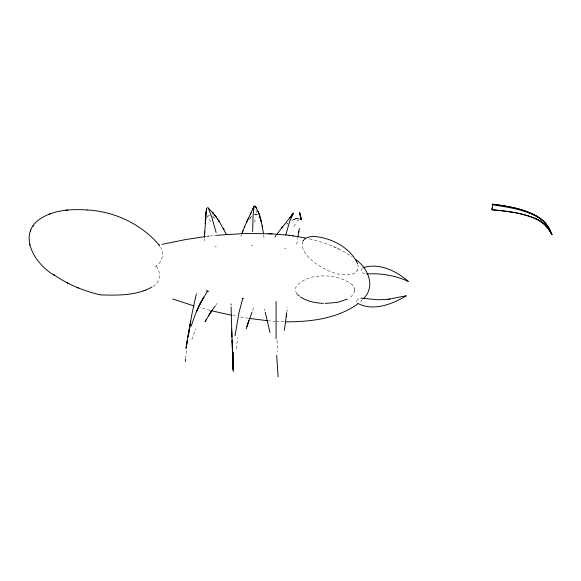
<?xml version="1.0" encoding="UTF-8"?>
<svg xmlns="http://www.w3.org/2000/svg" width="581" height="581" viewBox="0 0 581 581"><rect width="100%" height="100%" fill="white"/><g stroke="black" fill="none" stroke-linecap="round" stroke-linejoin="round"><path stroke-width="0.44" stroke-dasharray="2.9 2.18" d="M352.58 285.118C339.013 273.36 307.836 271.654 296.056 286.724C295.322 288.372 295.344 290.311 296.063 291.967M354.715 290.326L354.178 287.631L352.522 285.046M204.367 238.813L204.323 240.36M204.316 240.636L204.323 240.273M350.568 297.167L353.401 294.269L354.7 290.674M354.7 290.783L354.722 290.246M185.68 358.477L186.559 350.278M236.162 348.811L237.723 337.706M286.767 312.643L287.508 307.211M254.681 222.443L255.458 217.672M296.753 244.347L297.755 238.065M196.066 295.104L196.574 293.115M191.883 339.493L195.666 328.868M240.875 236.423L241.456 234.731M356.843 300.667L357.569 299.513L359.9 298.314M302.694 241.623C300.159 251.043 309.876 258.901 316.558 264.035C326.921 270.913 339.805 277.057 352.485 274.058C356.509 273.063 359.167 268.712 357.903 264.682M252.568 310.668L253.759 307.669M293.841 226.568L296.571 222.051M356.908 270.964L357.213 270.477M274.806 237.193L276.694 234.397M274.886 237.063L275.859 235.617M248.966 219.48L249.467 218.783M216.088 304.713L217.265 303.188M249.975 218.107L251.893 215.921M362.268 268.255C359.349 270.55 362.9 273.985 365.66 273.869M298.155 220.192L297.574 220.809L299.106 219.393M362.617 299.614L359.247 302.795M256.33 214.614L257.761 214.2M152.934 286.404C160.843 282.09 161.46 271.007 155.098 265.03M207.279 216.183L209.959 215.442M154.691 266.534C161.888 263.324 164.917 254.013 160.523 247.346M291.546 220.642L296.049 218.732L299.331 218.797M254.137 214.331L256.511 214.607M216.285 246.526L214.948 246.7M209.501 236.039L216.531 235.298M206.93 215.82L208.223 216.531M254.914 214.135L256.177 214.374L255.32 214.12M252.786 245.502L251.442 245.436M283.666 321.787L276.679 321.467M275.779 321.416L268.516 320.799M248.428 318.272L239.989 316.856M285.932 248.893L284.632 248.617M232.727 315.512L236.583 316.238M309.52 238.893C324.554 242.567 339.464 247.92 352.195 256.889M210.184 310.407L199.893 307.618M333.784 246.765L335.157 247.397M337.35 248.385L338.817 249.053M212.719 216.459L215.733 218.826M213.939 217.301L213.329 216.851M356.901 302.098L356.756 301.219M209.596 219.102L211.121 223.794M354.432 288.343L354.257 287.842M264.34 308.918L264.798 310.566M256.003 209.864L256.686 215.108M263.68 234.869L264.028 238.108M277.079 340.473L277.5 351.665M231.027 303.435L231.064 305.243L231.027 303.536L231.042 303.921M250.44 217.526L249.953 218.144L250.462 217.505M287.58 223.394L286.673 224.128L287.58 223.394M294.436 219.219L293.681 219.538L295.322 218.914L294.436 219.219M295.823 218.783L295.112 218.979L296.746 218.609L295.823 218.783M297.174 218.565L296.506 218.645L298.097 218.565L297.174 218.565"/><path stroke-width="0.87" d="M252.633 231.536L253.062 216.081L253.999 206.72M204.41 237.251L206.27 210.903M276.084 301.554L276.084 338.738M204.563 233.286L204.621 231.841M233.431 352.217L233.097 369.487L232.799 361.462L233.09 369.196M547.353 225.82L545.603 223.562A36.908 24.126 8.8 0 0 536.677 216.154C523.263 208.55 507.692 206.182 492.623 204.178L491.962 209.77C506.981 211.157 522.457 212.661 536.321 219.052A36.908 20.909 4.8 0 1 545.421 225.217L548.755 229.11L551.95 234.601L549.357 228.529L546.017 223.714A35.84 21.904 6.7 0 0 538.71 217.65M492.39 207.911L491.962 209.77C507.06 211.273 522.631 212.791 536.575 219.211A36.044 20.371 4.9 0 1 545.014 224.84L548.406 228.624L551.696 234.092M492.55 205.427L492.623 204.178C507.758 206.306 523.452 208.63 536.917 216.328A36.218 23.69 8.8 0 1 545.697 223.649L549.198 228.725L551.95 234.601L548.239 228.696L544.121 224.135A36.676 22.412 6.7 0 0 535.333 218.209M205.456 218.819L205.296 220.809M205.696 216.212L205.521 218.064M205.151 223.554L205.986 217.221M185.39 361.571L185.608 359.196M206.102 212.297L206.052 212.791L206.669 208.172L206.538 212.53M205.761 215.536L206.044 212.871L205.986 213.314M235.022 335.709L239.081 312.295L242.8 298.373L243.424 298.46M284.378 330.342L286.709 313.021M206.328 210.46L206.633 208.441L206.553 208.899M188.346 336.653L188.556 335.244M188.062 335.419L186.029 348.44L187.06 342.231M188.658 334.54L190.8 321.097M186.675 343.996L187.191 340.735M297.98 236.685L298.83 231.558M187.779 337.082L192.093 313.29L196.066 295.104M188.847 330.843L188.672 331.889L188.985 330.066M298.641 232.669L299.375 228.384M189.689 326.094L190.052 324.089L189.929 324.772M285.808 234.92L289.585 221.579L293.383 213.016L292.178 215.108L293.02 213.547L292.214 214.745M191.105 326.239L195.543 313.82L200.046 303.848L201.244 301.503L199.022 305.933L207.49 291.066L208.637 291.466M246.213 328.802L248.879 320.697L246.925 326.58M248.21 322.695L251.943 312.287M87.165 209.966C71.049 208.964 53.467 209.806 39.697 219.197C16.762 235.08 35.681 265.314 54.629 275.343L53.91 274.857C67.992 284.429 83.933 291.212 100.549 294.879C117.798 295.424 136.375 295.707 151.902 287.101M241.957 233.337L244.514 226.844M242.415 232.109L242.974 230.642M30.423 230.984L30.597 230.548M30.619 230.497L30.786 230.061M244.448 226.997L254.267 205.834M253.548 207.461L253.723 207.068M197.801 308.555L196.698 311.053L198.818 306.347M253.272 208.063L252.742 209.196M253.962 206.545L254.079 206.284M246.518 222.276L248.486 218.057M251.043 212.755L250.244 214.396M292.686 214.135L291.284 217.083L293.02 213.547L289.447 218.238L290.485 216.953M201.404 301.212L202.609 299.004M205.115 321.591L210.496 312.593L208.419 315.875M205.129 321.562L206.277 319.535M202.544 299.113L203.749 297M303.282 240.563C305.628 237.135 310.312 236.467 314.154 236.46C331.519 237.89 350.234 247.441 357.678 263.81M303.05 240.933L303.311 240.519M209.472 314.219L215.326 305.722M33.415 225.399L32.863 226.191M276.694 234.397L289.599 218.057M291.909 215.123L292.388 214.498L292.083 214.89M363.909 298.169C375.813 286.172 367.737 267.492 355.456 259.387M291.059 216.226L291.64 215.486L291.379 215.82M281.683 227.723L282.497 226.706M357.584 304.117C336.791 318.824 310.203 321.896 285.373 321.823M363.031 267.696C379.19 262.561 396.3 270.877 408.385 281.458C395.32 275.467 381.02 273.048 366.698 273.971M347.511 299.062L337.924 302.302L325.244 303.442M48.586 214.411L50.605 213.655M143.921 290.79L145.388 290.268M162.143 244.361L185.521 239.568L205.594 236.532M299.927 218.979L301.205 219.473L299.476 212.348L299.745 212.98M389.698 299.121L388.152 299.317L406.279 295.773C392.248 304.241 373.082 311.765 357.576 303.224M207.163 236.336L208.724 236.14M65.399 210.329L67.745 210.075M388.231 299.309L378.144 299.767L360.808 298.147M216.531 235.298L246.097 233.424L272.14 233.838M268.763 233.664L289.062 235.261L305.301 237.949M323.472 303.398C315.468 302.984 307.153 301.466 300.399 296.913M87.085 209.959C114.413 211.31 141.575 224.201 159.187 245.117M242.161 298.307L242.8 298.373M267.732 320.727L249.322 318.41M492.274 204.795C508.114 207.17 524.636 209.472 538.703 217.65M292.926 235.777L293.47 235.857M289.062 235.261L289.469 235.32M231.216 315.207L210.997 310.624M206.328 290.725L207.49 291.059M194.025 305.94L172.739 299.012M77.433 287.559L78.253 287.9L76.968 287.37M67.229 282.794L67.788 283.078L66.539 282.439M299.186 295.969L297.792 294.625M207.62 207.257L213.59 213.692L212.37 212.21L213.009 212.958M255.575 207.57C254.493 204.926 255.749 206.669 255.538 206.422M216.023 216.815L215.384 215.979L217.919 219.465M212.973 212.915L215.994 216.786M219.298 221.506L218.681 220.591L226.423 234.433M255.691 206.669L256.533 208.049L256.265 207.562M217.316 218.594L219.24 221.419M297.014 293.645L296.579 292.984M547.745 226.387L551.456 233.409M159.702 245.93L159.034 244.884M256.41 207.824L260.615 218.427L263.513 233.46M223.881 229.255L223.315 228.195L223.968 229.422M208.448 208.361L211.898 217.468L216.096 232.567M259.402 216.11L261.53 222.378M259.656 216.619L259.903 217.163M258.363 211.84L258.211 211.491L258.487 212.13M259.024 213.525L258.886 213.162L259.148 213.852M300.304 214.687L300.028 213.779M259.685 215.377L259.518 214.905L259.78 215.674M299.687 212.842L301.19 219.909M260.273 217.25L260.528 218.129L260.368 217.57M265.234 312.186L269.983 332.535M261.101 220.235L261.341 221.245L261.167 220.511M29.544 244.056L29.791 245.138M262.554 227.098L262.292 225.704M301.089 218.594L300.74 216.51M278.103 376.822L276.679 355.332M233.061 367.199L233.25 371.746M232.792 360.387L233.003 366.952M232.843 362.776L232.371 348.941M232.763 360.634L231.841 333.174M232.059 339.9L232.131 342.1M232.109 341.628L232.306 347.554M231.703 328.752L231.107 307.008M231.826 332.826L231.696 328.454M231.768 330.909L231.964 337.183M286.564 314.11L286.266 316.267L286.564 314.11M211.52 311.06L210.46 312.672L211.477 311.147M214.788 215.202L214.164 214.396L214.788 215.202"/></g></svg>
